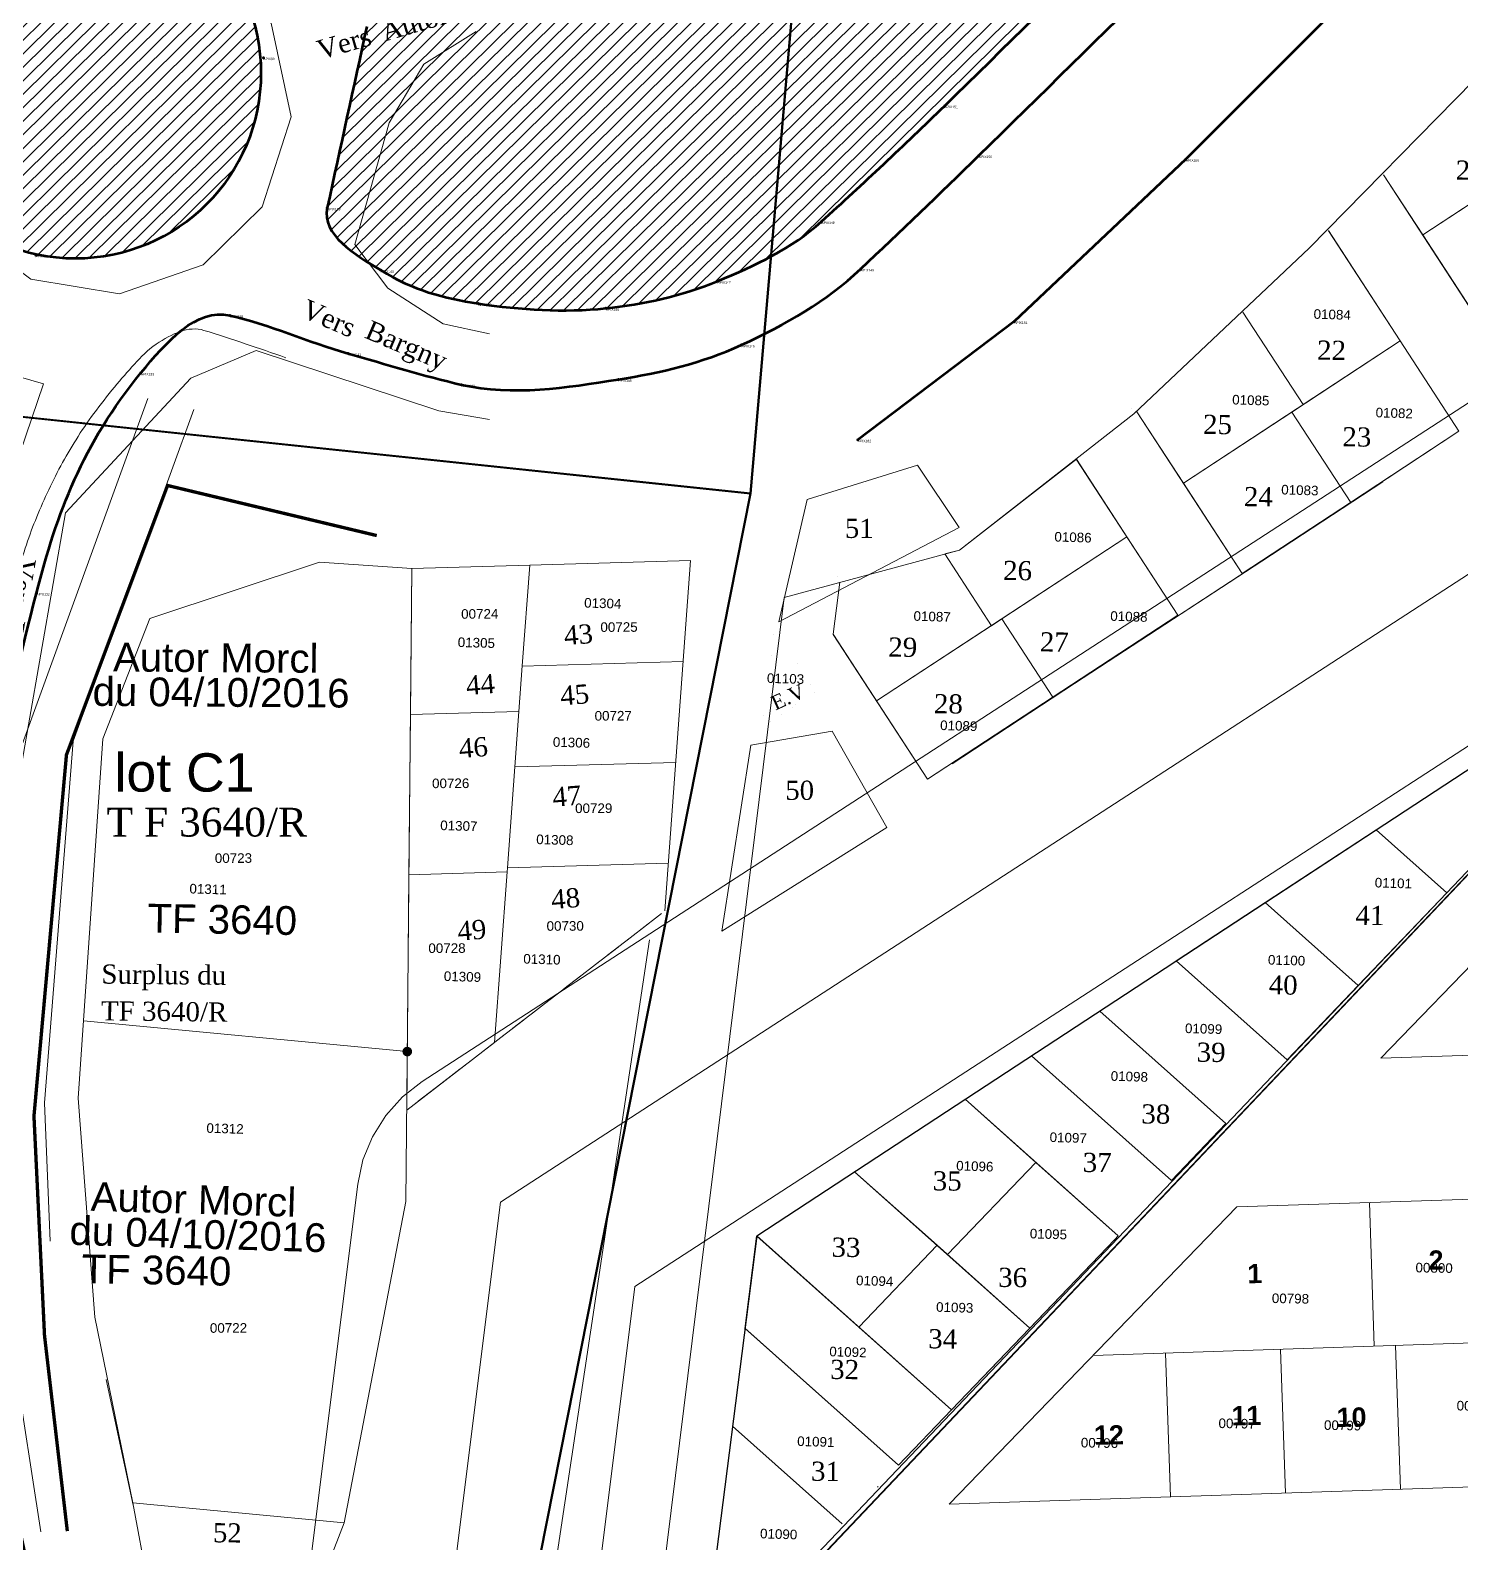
# Model space of a CAD drawing. Header units: metres. Extents: x 251686 to 255059, y 1627526 to 1631912.
# Drawn here: x 253599.5 to 253748.6, y 1631268 to 1631425.7 of the extents above; entities that cross this region are included whole.
import ezdxf
from ezdxf.enums import TextEntityAlignment as Align

# ---------------------------------------------------------------- set-up
doc = ezdxf.new("R2010")
doc.units = ezdxf.units.M
doc.header["$MEASUREMENT"] = 0
doc.linetypes.add('DGN Style 3', pattern=[4.156684, 2.96906, -1.187624])
for name, color, linetype in [('A_revoir_niveau_0', 7, 'Continuous'), ('historique_numero_parcelle', 7, 'Continuous'), ('limites_parcelles', 7, 'Continuous'), ('limites_sections', 7, 'Continuous'), ('limites_tf', 7, 'Continuous'), ('numero_lot', 7, 'Continuous'), ('numero_parcelle', 7, 'Continuous'), ('toponymie', 7, 'Continuous')]:
    doc.layers.add(name, color=color, linetype=linetype)
for name, color, linetype, lineweight in [('Autorisation de Morcellement', 2, 'Continuous', 30), ('Div_Cont', 7, 'Continuous', 0), ('imptf3640', 7, 'Continuous', 0), ('LOTIS', 7, 'Continuous', 0), ('Numero Titre Foncier', 4, 'Continuous', 0), ('Numero_TF', 7, 'Continuous', 0), ('Numérotation', 7, 'Continuous', 0), ('Régularisation', 1, 'Continuous', 40), ('TopoAlt', 3, 'Continuous', 0), ('TopoCod', 3, 'Continuous', 0), ('TopoMat', 4, 'Continuous', 0), ('Voirie', 252, 'Continuous', 0)]:
    doc.layers.add(name, color=color, linetype=linetype, lineweight=lineweight)
doc.layers.add('Lignes HT Vectorisées', color=6, linetype='Continuous', lineweight=0, true_color=0xff00ff)
doc.styles.get("Standard").update_dxf_attribs({"font": 'txt.shx'})
doc.styles.add('Style-Arial', font='arial.ttf')
doc.styles.add('style1', font='')
doc.styles.add('Times 1.5', font='times.ttf', dxfattribs={"width": 0.99, "height": 0.00762})
doc.styles.add('Times 3.0', font='times.ttf', dxfattribs={"width": 0.99, "height": 3})
doc.styles.get('style1').set_extended_font_data('Times New Roman', bold=True)

# ---------------------------------------------------------------- blocks, each defined once
blk = doc.blocks.new('TCPOINT_87')
at = {"color": 0, "lineweight": -2, "const_width": 0.0005, "flags": 128}
blk.add_lwpolyline([(0, 0.00025, 1), (0, -0.00025, 1), (0, 0.00025)], format="xyb", dxfattribs=at)
at = {"color": 0, "lineweight": -2}
blk.add_point((0, 0), dxfattribs=at)
at = {"layer": 'TopoAlt', "color": 0, "lineweight": -2}
blk.add_attdef('ALT', text='', height=0.0015, dxfattribs=at).set_placement((0.0005, -0.0005), align=Align.TOP_LEFT)
at = {"layer": 'TopoCod', "color": 0, "lineweight": -2}
blk.add_attdef('COD', text='', height=0.0015, dxfattribs=at).set_placement((-0.0005, 0), align=Align.MIDDLE_RIGHT)
at = {"layer": 'TopoMat', "color": 0, "lineweight": -2, "style": 'Times 1.5', "width": 0.99}
blk.add_attdef('MAT', (0.0005, 0.0005), '', height=0.003, dxfattribs=at)

msp = doc.modelspace()

# ---------------------------------------------------------------- hatches: boundary and pattern name
at = {"layer": 'voirie', "linetype": 'Continuous', "lineweight": 0}
h = msp.add_hatch(dxfattribs=at)
h.set_pattern_fill('HATCH', style=0, pattern_type=2)
h.set_pattern_definition([(44.628, (253668.0499, 1631419.1287), (-0.702501, 0.7116828), [])])
edge = h.paths.add_edge_path()
edge.add_line((254014.079304, 1631463.667753), (253932.931093, 1631503.370157))
edge.add_spline(control_points=[(253932.931093, 1631503.370157), (253924.092523, 1631507.694497), (253915.098483, 1631511.626571), (253905.977677, 1631515.407409), (253899.921812, 1631517.917739), (253893.648474, 1631519.63697), (253887.292702, 1631521.324847), (253883.300911, 1631522.384931), (253879.285759, 1631523.130477), (253875.209714, 1631523.676347), (253866.144829, 1631524.89033), (253856.924442, 1631525.115679), (253847.84401, 1631524.427036), (253840.300904, 1631523.854981), (253832.852613, 1631522.495762), (253825.45177, 1631520.458336), (253819.318192, 1631518.769783), (253813.36853, 1631516.948793), (253807.673767, 1631514.200629), (253799.463122, 1631510.238358), (253791.447537, 1631506.116216), (253783.652776, 1631501.496319), (253769.011768, 1631492.818704), (253754.391636, 1631484.128872), (253739.824024, 1631475.339329), (253733.473138, 1631471.507445), (253727.173175, 1631467.595833), (253720.820466, 1631463.763466), (253713.383875, 1631459.277232), (253705.763739, 1631455.13038), (253697.985612, 1631451.230459), (253690.627317, 1631447.54104), (253683.138111, 1631444.148493), (253675.436608, 1631441.29165), (253670.760303, 1631439.556993), (253666.081444, 1631437.830032), (253661.40557, 1631436.094638), (253655.087787, 1631433.74987), (253648.761201, 1631431.42864), (253642.452494, 1631429.059544)], knot_values=[0, 0, 0, 0, 0.0932003086, 0.0932003086, 0.0932003086, 0.1550817297, 0.1550817297, 0.1550817297, 0.193946821, 0.193946821, 0.193946821, 0.2803805015, 0.2803805015, 0.2803805015, 0.3521808843, 0.3521808843, 0.3521808843, 0.4116867117, 0.4116867117, 0.4116867117, 0.4974815362, 0.4974815362, 0.4974815362, 0.6586311284, 0.6586311284, 0.6586311284, 0.728885801, 0.728885801, 0.728885801, 0.8111271356, 0.8111271356, 0.8111271356, 0.8889294187, 0.8889294187, 0.8889294187, 0.9361704848, 0.9361704848, 0.9361704848, 1, 1, 1, 1], degree=3, periodic=0)
edge.add_line((253642.452494, 1631429.059544), (253634.560084, 1631426.095724))
edge.add_line((253634.560084, 1631426.095724), (253630.436218, 1631407.185099))
edge.add_spline(control_points=[(253630.436218, 1631407.185099), (253629.827564, 1631404.394019), (253633.358954, 1631402.30819), (253636.014093, 1631400.678747), (253639.345265, 1631398.634426), (253642.625314, 1631397.734968), (253646.190778, 1631397.208601), (253650.604206, 1631396.557048), (253655.098422, 1631396.249524), (253659.490862, 1631396.716238), (253663.446324, 1631397.136522), (253667.324978, 1631397.978165), (253671.138446, 1631399.540675), (253675.113773, 1631401.169504), (253678.870668, 1631402.949457), (253681.974057, 1631405.760455), (253686.355478, 1631409.729073), (253690.615218, 1631413.736494), (253694.824777, 1631417.843276), (253707.364086, 1631430.076437), (253719.775694, 1631442.424586), (253732.355315, 1631454.615382), (253736.55064, 1631458.681034), (253740.858149, 1631462.615467), (253745.193022, 1631466.542284), (253749.881853, 1631470.78974), (253754.880178, 1631474.608656), (253760.057687, 1631478.302022), (253771.436463, 1631486.419053), (253783.543976, 1631492.898333), (253796.102016, 1631499.182443), (253806.537918, 1631504.404624), (253817.027023, 1631508.641817), (253828.378917, 1631511.692146), (253836.596398, 1631513.900238), (253844.874369, 1631514.82893), (253853.196918, 1631515.154087), (253861.345025, 1631515.472428), (253869.559988, 1631515.166881), (253877.706461, 1631514.079934), (253886.497743, 1631512.906952), (253895.495556, 1631511.769239), (253903.472495, 1631507.994517)], knot_values=[0, 0, 0, 0, 0.0271111425, 0.0271111425, 0.0271111425, 0.0611251292, 0.0611251292, 0.0611251292, 0.1032285682, 0.1032285682, 0.1032285682, 0.1411433899, 0.1411433899, 0.1411433899, 0.1806674796, 0.1806674796, 0.1806674796, 0.2364683054, 0.2364683054, 0.2364683054, 0.4026861691, 0.4026861691, 0.4026861691, 0.4581201173, 0.4581201173, 0.4581201173, 0.5180804467, 0.5180804467, 0.5180804467, 0.6498571884, 0.6498571884, 0.6498571884, 0.7593654693, 0.7593654693, 0.7593654693, 0.8386370165, 0.8386370165, 0.8386370165, 0.9162470191, 0.9162470191, 0.9162470191, 1, 1, 1, 1], degree=3, periodic=0)
edge.add_line((253903.472495, 1631507.994517), (254010.180906, 1631457.499639))
edge.add_line((254010.180906, 1631457.499639), (254014.079304, 1631463.667753))
h = msp.add_hatch(dxfattribs=at)
h.set_pattern_fill('HATCH', style=0, pattern_type=2)
h.set_pattern_definition([(44.628, (253607.6489, 1631419.4369), (-0.7025, 0.711683), [])])
edge = h.paths.add_edge_path()
edge.add_arc((253604.165926, 1631421.256401), 19.358851, 0, 360)

# ---------------------------------------------------------------- linework, layer by layer
at = {"layer": 'A_revoir_niveau_0', "color": 0, "linetype": 'Continuous', "lineweight": 13}
for p, q in [((253598.192032, 1631350.060775), (253611.7173, 1631387.291942)), ((253603.959208, 1631351.569082), (253614.205087, 1631379.773038)), ((253600.967702, 1631313.851399), (253603.959208, 1631351.569082)), ((253601.539733, 1631299.427951), (253600.967702, 1631313.851399))]:
    msp.add_line(p, q, dxfattribs=at)
at = {"layer": 'A_revoir_niveau_0', "color": 7}
msp.add_line((253683.661066, 1631368.783347), (253683.660799, 1631368.783276), dxfattribs=at)
at = {"layer": 'A_revoir_niveau_0', "color": 7, "lineweight": 0}
msp.add_line((253610.206421, 1631271.88416), (253607.390431, 1631284.999834), dxfattribs=at)
at = {"layer": 'A_revoir_niveau_0', "lineweight": 0, "flags": 128}
for points in [[(253624.604636, 1631426.452603), (253617.953395, 1631433.984889), (253608.600644, 1631437.294322), (253601.92728, 1631436.628389), (253595.326335, 1631433.33655), (253588.985053, 1631425.346723), (253587.57635, 1631419.385193), (253587.997548, 1631413.785459), (253591.999228, 1631405.356957), (253599.541895, 1631399.764413), (253608.78333, 1631398.234248), (253617.497448, 1631401.245873), (253623.660475, 1631407.308465), (253626.687997, 1631416.671177), (253624.604636, 1631426.452603)], [(253645.974796, 1631425.594063), (253640.50477, 1631422.193338), (253636.901149, 1631416.060855), (253633.312528, 1631403.359853), (253636.765779, 1631398.796325), (253642.510201, 1631395.093776), (253647.369465, 1631394.039647)], [(253647.359394, 1631385.116133), (253642.066814, 1631386.015932), (253623.038748, 1631392.297168), (253616.222028, 1631389.408618)], [(253592.075979, 1631268.933602), (253589.407533, 1631286.217608), (253587.952077, 1631304.934931), (253588.050533, 1631326.777102), (253589.585422, 1631345.225996), (253594.72122, 1631374.68967), (253596.01436, 1631390.307948), (253598.212001, 1631389.595822), (253600.841155, 1631388.835161), (253595.905139, 1631374.390217), (253590.498676, 1631344.769377), (253589.094215, 1631326.646131), (253588.878521, 1631304.877195), (253590.375693, 1631286.037428), (253593.032705, 1631268.953726)], [(253603.145876, 1631375.374207), (253616.222028, 1631389.408618)], [(253600.578709, 1631269.112443), (253597.832189, 1631286.902146), (253596.376733, 1631305.619468), (253596.475189, 1631327.461639), (253598.010078, 1631345.910533), (253603.145876, 1631375.374207)]]:
    msp.add_lwpolyline(points, dxfattribs=at)
at = {"layer": 'A_revoir_niveau_0', "color": 1, "lineweight": 0, "const_width": 0.35, "flags": 128}
msp.add_lwpolyline([(253635.605821, 1631373.009087), (253613.78449, 1631378.232607), (253603.242774, 1631350.137797), (253599.854724, 1631312.454309), (253600.956192, 1631289.551474), (253603.333221, 1631269.170379)], dxfattribs=at)
at = {"layer": 'A_revoir_niveau_0', "color": 7, "lineweight": 0, "flags": 128}
msp.add_lwpolyline([(253639.25, 1631369.58), (253638.64, 1631303.56), (253632.218, 1631270.027), (253610.156, 1631272.119), (253606.211, 1631291.482), (253604.474, 1631314.335), (253607.03, 1631351.804), (253611.936, 1631364.356), (253629.621, 1631370.223), (253639.25, 1631369.58)], close=True, dxfattribs=at)
at = {"layer": 'A_revoir_niveau_0', "color": 7, "flags": 128}
for points in [[(253683.660833, 1631368.783285), (253683.661066, 1631368.783347)], [(253675.222972, 1631299.960249), (253675.234958, 1631299.968189)]]:
    msp.add_lwpolyline(points, close=True, dxfattribs=at)
at = {"layer": 'A_revoir_niveau_0', "color": 3, "const_width": 0.0003, "flags": 128}
for points in [[(253679.436962, 1631355.4493), (253675.785486, 1631353.052593), (253677.085602, 1631363.288812)], [(253677.085602, 1631363.288812), (253681.352152, 1631356.730656), (253675.785486, 1631353.052593), (253677.085602, 1631363.288812)]]:
    msp.add_lwpolyline(points, dxfattribs=at)
at = {"layer": 'A_revoir_niveau_0', "color": 7, "flags": 128}
for points in [[(253675.234958, 1631299.968189), (253757.382369, 1631353.83514)], [(253728.256322, 1631334.736165), (253739.813232, 1631342.314438), (253747.196365, 1631335.731673)], [(253737.954007, 1631326.084476), (253747.196365, 1631335.731673)], [(253675.234958, 1631299.968189), (253669.935045, 1631258.237417)], [(253674.009819, 1631290.321617), (253675.232832, 1631299.951452), (253695.551358, 1631281.824491), (253690.013519, 1631276.044081), (253674.009819, 1631290.321617)], [(253695.551358, 1631281.82449), (253695.551358, 1631281.82449), (253675.222972, 1631299.960249)]]:
    msp.add_lwpolyline(points, dxfattribs=at)
at = {"layer": 'A_revoir_niveau_0', "color": 1, "flags": 128}
for points in [[(253712.576016, 1631299.594868), (253695.551358, 1631281.82449)], [(253712.926981, 1631299.961207), (253712.576016, 1631299.594868)]]:
    msp.add_lwpolyline(points, dxfattribs=at)
at = {"layer": 'A_revoir_niveau_0', "color": 0, "linetype": 'Continuous', "lineweight": 13}
msp.add_open_spline([(253601.628372, 1631241.131101), (253601.496953, 1631241.549315), (253601.365543, 1631241.967535), (253601.234143, 1631242.38576), (253599.367787, 1631248.326068), (253597.724816, 1631254.325346), (253596.17797, 1631260.36765), (253594.645512, 1631266.35375), (253593.463681, 1631272.406179), (253592.535928, 1631278.511186), (253592.072477, 1631281.560891), (253591.681611, 1631284.613735), (253591.349546, 1631287.678995), (253591.017127, 1631290.747519), (253590.725181, 1631293.813061), (253590.486881, 1631296.892798), (253590.083988, 1631302.099711), (253589.869198, 1631307.310836), (253589.785643, 1631312.522985), (253589.702231, 1631317.726311), (253589.869106, 1631322.936967), (253590.200281, 1631328.136904), (253590.401774, 1631331.300658), (253590.697674, 1631334.45058), (253591.131602, 1631337.594354), (253591.565783, 1631340.739971), (253592.067674, 1631343.863384), (253592.692807, 1631346.974081), (253593.321226, 1631350.101128), (253593.99738, 1631353.210659), (253594.738922, 1631356.311265), (253595.486, 1631359.435015), (253596.291767, 1631362.539074), (253597.124973, 1631365.641084), (253597.670933, 1631367.673685), (253598.289704, 1631369.680563), (253598.94185, 1631371.684006), (253599.581411, 1631373.648788), (253600.356466, 1631375.554883), (253601.225433, 1631377.435634), (253602.114725, 1631379.360375), (253603.116604, 1631381.209243), (253604.240298, 1631383.005104), (253604.829873, 1631383.947347), (253605.443058, 1631384.864823), (253606.104642, 1631385.755635), (253606.798566, 1631386.689991), (253607.514643, 1631387.600681), (253608.251023, 1631388.501553), (253608.921252, 1631389.321496), (253609.632079, 1631390.098211), (253610.34258, 1631390.886507), (253611.031527, 1631391.650888), (253611.637279, 1631392.320281), (253612.609188, 1631392.965887), (253614.245842, 1631394.053062), (253615.945375, 1631394.919088), (253617.583854, 1631394.408917), (253620.434403, 1631393.521347), (253623.297684, 1631392.551486), (253626.132562, 1631391.558312)], degree=3, knots=[0, 0, 0, 0, 0.00356647243, 0.00356647243, 0.00356647243, 0.05422330455, 0.05422330455, 0.05422330455, 0.10440893434, 0.10440893434, 0.10440893434, 0.12947874911, 0.12947874911, 0.12947874911, 0.15457526666, 0.15457526666, 0.15457526666, 0.19700595864, 0.19700595864, 0.19700595864, 0.23936482057, 0.23936482057, 0.23936482057, 0.26513686998, 0.26513686998, 0.26513686998, 0.29092402794, 0.29092402794, 0.29092402794, 0.3168467208, 0.3168467208, 0.3168467208, 0.34296291918, 0.34296291918, 0.34296291918, 0.36007562782, 0.36007562782, 0.36007562782, 0.37685809544, 0.37685809544, 0.37685809544, 0.39403310528, 0.39403310528, 0.39403310528, 0.40304440498, 0.40304440498, 0.40304440498, 0.41249619668, 0.41249619668, 0.41249619668, 0.42109889594, 0.42109889594, 0.42109889594, 0.42944061362, 0.42944061362, 0.42944061362, 0.44348771485, 0.44348771485, 0.44348771485, 0.46792619985, 0.46792619985, 0.46792619985, 0.46792619985], dxfattribs=at)
at = {"layer": 'A_revoir_niveau_0', "color": 7}
msp.add_3dface([(253695.551358, 1631281.82449), (253703.719513, 1631290.35043), (253694.043401, 1631298.982873), (253685.875246, 1631290.456933)], dxfattribs=at)
at = {"layer": 'A_revoir_niveau_0', "color": 7, "lineweight": 0}
msp.add_3dface([(253610.156, 1631272.119), (253632.22, 1631270.023), (253629.168467, 1631262.229938), (253611.746471, 1631263.700887)], dxfattribs=at)
at = {"layer": 'Div_Cont', "color": 7}
for p, q in [((253683.660833, 1631368.783285), (253683.660799, 1631368.783276)), ((253722.453399, 1631309.894112), (253722.453815, 1631309.894545)), ((253684.141973, 1631269.915347), (253672.701538, 1631280.121813))]:
    msp.add_line(p, q, dxfattribs=at)
at = {"layer": 'Div_Cont', "color": 7, "lineweight": 0}
msp.add_line((253605.02337, 1631322.388339), (253638.784388, 1631319.186995), dxfattribs=at)
at = {"layer": 'Div_Cont', "color": 1}
msp.add_line((253687.828916, 1631273.763787), (253687.888286, 1631273.825758), dxfattribs=at)
at = {"layer": 'Div_Cont', "color": 7, "flags": 128}
for points in [[(253714.35727, 1631386.279976), (253714.35727, 1631386.279976)], [(253728.238527, 1631334.75204), (253718.950223, 1631328.67015)], [(253718.973689, 1631328.649215), (253730.532114, 1631318.337486), (253737.954007, 1631326.084476), (253728.256322, 1631334.736165)], [(253703.881007, 1631318.752413), (253718.46482, 1631305.741616), (253724.150171, 1631311.676), (253710.991732, 1631323.415165)], [(253718.46482, 1631305.741616), (253703.881007, 1631318.752413)], [(253685.43891, 1631306.65928), (253694.043401, 1631298.982873), (253695.136588, 1631298.007597), (253704.344056, 1631307.618374), (253696.954779, 1631314.210641)], [(253690.01352, 1631276.044081), (253673.999141, 1631290.331143)]]:
    msp.add_lwpolyline(points, dxfattribs=at)
for points in [[(253688.56967, 1631370.097805), (253688.569623, 1631370.097793), (253688.569603, 1631370.097787)], [(253683.660799, 1631368.783276), (253683.649435, 1631368.780233)], [(253712.926981, 1631299.961207), (253704.344056, 1631307.618374), (253695.136588, 1631298.007597), (253703.719513, 1631290.35043), (253712.576016, 1631299.594868), (253712.926981, 1631299.961207)]]:
    msp.add_lwpolyline(points, close=True, dxfattribs=at)
at = {"layer": 'Div_Cont', "color": 1, "flags": 128}
for points in [[(253685.43891, 1631306.65928), (253703.719513, 1631290.35043), (253712.576016, 1631299.594868), (253712.926981, 1631299.961207), (253696.954779, 1631314.210641)], [(253718.46482, 1631305.741616), (253724.150171, 1631311.676)]]:
    msp.add_lwpolyline(points, dxfattribs=at)
at = {"layer": 'imptf3640', "lineweight": 13, "ltscale": 0.02, "flags": 128}
msp.add_lwpolyline([(253641.632759, 1631181.744626), (253664.047063, 1631330.849658)], dxfattribs=at)
at = {"layer": 'Lignes HT Vectorisées', "color": 5, "flags": 128}
msp.add_lwpolyline([(253756.669149, 1629670.287472), (253861.621399, 1629827.964829), (253775.882942, 1630131.985118), (253683.847384, 1630461.074745), (253586.374624, 1630811.106198), (253617.63126, 1631056.920646), (253648.501603, 1631303.479896), (253822.386232, 1631416.29853), (253967.163614, 1631512.857485)], dxfattribs=at)
at = {"layer": 'limites_parcelles', "color": 7, "linetype": 'Continuous', "lineweight": 0}
for p, q in [((253744.67955, 1631404.361233), (253758.426058, 1631413.392563)), ((253740.598597, 1631410.634107), (253744.67955, 1631404.361233)), ((253742.321328, 1631393.31593), (253734.844539, 1631404.808577)), ((253725.934089, 1631396.299887), (253732.200575, 1631386.667608)), ((253732.200575, 1631386.667608), (253742.321328, 1631393.31593)), ((253714.877418, 1631385.914951), (253719.721026, 1631378.469793)), ((253719.721026, 1631378.469793), (253731.026695, 1631385.896486)), ((253731.026695, 1631385.896486), (253732.200575, 1631386.667608)), ((253715.285353, 1631362.089454), (253740.53317, 1631378.621476)), ((253740.533453, 1631378.621217), (253727.909544, 1631370.355206)), ((253651.548543, 1631369.934096), (253668.323035, 1631370.409468, -0.015041)), ((253665.63423, 1631333.856102, -0.015041), (253668.323035, 1631370.409468, -0.015041)), ((253727.909544, 1631370.355206), (253715.285353, 1631362.089454)), ((253693.038009, 1631347.587341), (253683.202898, 1631362.704988)), ((253715.285353, 1631362.089454), (253708.377405, 1631357.566198)), ((253667.54871, 1631359.882787, -0.015041), (253650.773657, 1631359.399804, -0.015041)), ((253708.377405, 1631357.566198), (253695.591395, 1631349.194045)), ((253666.774385, 1631349.356107, -0.015041), (253649.999332, 1631348.873124, -0.015041)), ((253666.000059, 1631338.829426, -0.015041), (253649.225007, 1631338.346443, -0.015041))]:
    msp.add_line(p, q, dxfattribs=at)
at = {"layer": 'limites_parcelles', "color": 7, "lineweight": 0, "ltscale": 39.37}
for p, q in [((253740.298967, 1631318.491394), (253810.52491, 1631391.08813)), ((253783.39879, 1631319.92085), (253740.298967, 1631318.491394)), ((253790.055396, 1631305.133407), (253725.299648, 1631302.985707)), ((253695.301012, 1631271.974331), (253725.299648, 1631302.985707)), ((253739.112026, 1631303.44381), (253739.609244, 1631288.452083)), ((253789.177331, 1631290.096067), (253710.30033, 1631287.480019)), ((253717.866155, 1631287.730948), (253718.363373, 1631272.739222)), ((253729.859537, 1631288.128723), (253730.356755, 1631273.136996)), ((253741.852918, 1631288.526498), (253742.350136, 1631273.534771)), ((253788.299266, 1631275.058727), (253695.301012, 1631271.974331))]:
    msp.add_line(p, q, dxfattribs=at)
at = {"layer": 'limites_parcelles', "color": 7, "linetype": 'DGN Style 3', "lineweight": 0}
for p, q in [((253639.936563, 1631314.000598, -0.015041), (253665.63423, 1631333.856102, -0.015041)), ((253664.051601, 1631332.633272, -0.015041), (253638.728624, 1631313.067274, -0.015041))]:
    msp.add_line(p, q, dxfattribs=at)
at = {"layer": 'limites_parcelles', "color": 7, "lineweight": 0, "flags": 128}
msp.add_lwpolyline([(253761.441639, 1630127.929408), (253669.399425, 1630457.042785), (253571.924424, 1630807.082271), (253571.51908, 1630809.029393), (253571.374904, 1630811.013026), (253571.494427, 1630812.998296), (253602.749246, 1631058.798456), (253633.6178, 1631305.343416), (253634.165779, 1631307.894016), (253635.14739, 1631310.311098), (253636.532942, 1631312.521547), (253638.280524, 1631314.458505), (253640.337273, 1631316.063379), (253814.14227, 1631428.830345), (253814.14227, 1631428.830345), (253950.854808, 1631520.01047), (253983.472344, 1631505.704533), (253830.629866, 1631403.767217), (253662.51866, 1631294.693741), (253632.51326, 1631055.042836), (253601.636463, 1630812.215479), (253698.295348, 1630465.106707), (253790.324263, 1630136.040833)], dxfattribs=at)
at = {"layer": 'limites_parcelles', "color": 7, "linetype": 'Continuous', "lineweight": 0, "flags": 128}
for points in [[(253749.722263, 1631396.610028), (253762.442032, 1631404.9668), (253763.468771, 1631405.641358), (253758.426058, 1631413.392563), (253744.67955, 1631404.361233), (253749.722263, 1631396.610028)], [(253737.140231, 1631376.445477), (253748.4594, 1631383.881038), (253742.321328, 1631393.31593), (253719.721026, 1631378.469793), (253725.846979, 1631369.053529), (253737.140231, 1631376.445477)], [(253731.026695, 1631385.896486), (253719.721026, 1631378.469793), (253725.846979, 1631369.053529), (253737.140231, 1631376.445477), (253737.164767, 1631376.461594), (253731.026695, 1631385.896486)], [(253696.37845, 1631371.500713), (253694.84104, 1631371.089184), (253699.70661, 1631363.610269), (253700.774061, 1631364.309695), (253713.825648, 1631372.861489), (253708.556435, 1631380.960849), (253696.37845, 1631371.500713)], [(253639.25, 1631369.58), (253639.109316, 1631354.331019), (253650.424771, 1631354.65681), (253650.774217, 1631359.407416), (253651.548543, 1631369.934096), (253639.25, 1631369.58)], [(253639.109316, 1631354.331019), (253638.955182, 1631337.624243), (253649.193566, 1631337.919024), (253649.225567, 1631338.354055), (253649.999892, 1631348.880735), (253650.424771, 1631354.65681), (253639.109316, 1631354.331019)]]:
    msp.add_lwpolyline(points, close=True, dxfattribs=at)
for points in [[(253755.165197, 1631388.243639), (253740.598597, 1631410.634107)], [(253748.4594, 1631383.881038), (253734.840318, 1631404.815066)], [(253725.846979, 1631369.053529), (253714.877403, 1631385.914975)], [(253719.141182, 1631364.690928), (253708.553621, 1631380.965175)], [(253677.540387, 1631364.026871), (253680.490613, 1631376.771321), (253692, 1631380.35), (253696.334846, 1631373.832867), (253677.540387, 1631364.026871)], [(253715.285353, 1631362.089454), (253739.511041, 1631377.952196), (253740.53317, 1631378.621476)], [(253715.285353, 1631362.089454), (253739.511041, 1631377.952196)], [(253683.883079, 1631368.155997), (253683.193258, 1631362.719806)], [(253693.038009, 1631347.587341), (253683.193258, 1631362.719806)], [(253693.038009, 1631347.587341), (253683.202898, 1631362.704988)]]:
    msp.add_lwpolyline(points, dxfattribs=at)
at = {"layer": 'limites_parcelles', "color": 7, "linetype": 'Continuous', "lineweight": 0}
for points in [[(253748.4594, 1631383.881038), (253742.321328, 1631393.31593), (253731.026695, 1631385.896486), (253737.164767, 1631376.461594)], [(253693.038009, 1631347.587341), (253719.141182, 1631364.690928), (253713.825648, 1631372.861489), (253687.722475, 1631355.757901)], [(253706.089595, 1631356.139134), (253719.141182, 1631364.690928), (253713.825648, 1631372.861489), (253700.774061, 1631364.309695)], [(253693.038009, 1631347.587341), (253706.089595, 1631356.139134), (253700.774061, 1631364.309695), (253687.722475, 1631355.757901)], [(253683.087387, 1631352.600871), (253674.597387, 1631351.159871), (253671.597387, 1631331.735871), (253688.803387, 1631342.559871)], [(253638.955182, 1631337.624243), (253638.728624, 1631313.067274), (253647.885974, 1631320.142773), (253649.193566, 1631337.919024)]]:
    msp.add_3dface(points, dxfattribs=at)
at = {"layer": 'limites_sections', "color": 112, "linetype": 'Continuous', "lineweight": 40, "flags": 128}
for points in [[(253098.7298, 1631912.4498), (253659.0228, 1631648.0069), (253696.537777, 1631631.552986), (253674.590697, 1631377.408104), (253581.644615, 1631387.171054), (253494.993744, 1631402.644051), (253481.695012, 1631407.083897), (253456.97, 1631424.24), (253416.952786, 1631422.235841), (253397.015191, 1631407.238072), (253325.36771, 1631355.405241), (253197.294172, 1631271.365351), (253042.666678, 1631330.256564), (252851.717347, 1631406.469487), (252982.4701, 1631682.9759), (252993.7572, 1631687.3199), (253010.694, 1631729.9757), (253066.3854, 1631842.8952), (253098.7298, 1631912.4498)], [(253674.590697, 1631377.408104), (253696.537777, 1631631.552986), (253757.0504, 1631605.0124), (254274.3391, 1631378.1314), (254391.230087, 1631349.844634), (254373.700701, 1631270.312536), (254242.098307, 1630809.467069), (253976.914647, 1630881.792805), (253928.216166, 1630961.492497), (253736.80282, 1630938.191521), (253609.69659, 1630931.397239), (253609.133378, 1630987.020807), (253623.83294, 1631051.575567), (253646.244957, 1631234.319701), (253674.590697, 1631377.408104)], [(253674.590697, 1631377.408104), (253674.590697, 1631377.408104), (253646.244957, 1631234.319701), (253623.83294, 1631051.575567), (253609.133378, 1630987.020807), (253440.819697, 1630955.12805), (253435.967436, 1630934.255873), (253410.924755, 1630940.010543), (253397.397847, 1630905.717981), (253240.051375, 1630964.260416), (253159.014814, 1630953.400816), (252902.302406, 1631004.373492), (252917.511762, 1631033.512299), (252933.615556, 1631071.636486), (253042.666678, 1631330.256564), (253197.294172, 1631271.365351), (253325.36771, 1631355.405241), (253397.015191, 1631407.238072), (253416.952786, 1631422.235841), (253456.97, 1631424.24), (253481.6913, 1631407.086037), (253494.993744, 1631402.644051), (253581.47345, 1631387.191228), (253674.590697, 1631377.408104)]]:
    msp.add_lwpolyline(points, close=True, dxfattribs=at)
at = {"layer": 'limites_tf', "color": 5, "linetype": 'Continuous', "lineweight": 30}
msp.add_line((253674.282186, 1631258.386102), (253818.461117, 1631410.52824), dxfattribs=at)
at = {"layer": 'limites_tf', "color": 5, "linetype": 'Continuous', "lineweight": 30, "flags": 128}
msp.add_lwpolyline([(254274.3391, 1631378.1314), (254094.976587, 1631456.799166), (254025.54142, 1631439.008178), (253929.864547, 1631439.792616), (253905.635539, 1631445.95606), (253905.632255, 1631445.956895), (253818.461883, 1631410.543913), (253674.277908, 1631258.406557), (253665.394457, 1631185.372073), (253745.984499, 1631186.024399), (253792.46809, 1631183.466396), (253798.245874, 1631304.469707), (253966.13604, 1631327.311891), (253984.263036, 1631250.786115), (254072.173207, 1631231.504368), (254122.355221, 1631360.284141), (254263.725588, 1631310.14601), (254286.770059, 1631375.123199), (254274.3391, 1631378.1314)], close=True, dxfattribs=at)
at = {"layer": 'LOTIS', "color": 0, "linetype": 'Continuous', "flags": 128}
msp.add_lwpolyline([(253614.205087, 1631379.773038), (253616.523225, 1631386.154203)], dxfattribs=at)
at = {"layer": 'Régularisation', "color": 1, "linetype": 'Continuous', "lineweight": 13, "flags": 128}
msp.add_lwpolyline([(253839.764432, 1631477.428908), (253862.454658, 1631456.808139), (253905.623831, 1631445.708344), (253818.364453, 1631410.503997), (253673.8142, 1631258.714609), (253664.56035, 1631257.260146), (253678.091869, 1631366.549654), (253696.37845, 1631371.500713), (253714.560694, 1631385.713133), (253732.851333, 1631402.994682), (253767.095856, 1631437.91941), (253785.21246, 1631451.522411), (253805.648614, 1631462.903862), (253839.764432, 1631477.428908)], close=True, dxfattribs=at)
at = {"layer": 'voirie', "color": 7, "linetype": 'Continuous', "lineweight": 80, "flags": 128}
msp.add_lwpolyline([(254002.582337, 1631434.179481), (253967.658067, 1631449.191546), (253947.456042, 1631459.726932), (253905.076879, 1631480.786526), (253881.839745, 1631489.158572), (253857.730905, 1631492.342168), (253833.242768, 1631489.012089), (253796.061212, 1631473.645168), (253774.262524, 1631461.750447), (253754.966455, 1631447.324424), (253719.981128, 1631412.270829), (253702.07385, 1631395.343736), (253685.777384, 1631383.003282)], dxfattribs=at)
at = {"layer": 'voirie', "color": 7, "linetype": 'Continuous', "lineweight": 80}
msp.add_circle((253604.165926, 1631421.256401), 19.358851, dxfattribs=at)
for points, knots in [([(253509.794243, 1631705.459673), (253517.191333, 1631698.261828), (253524.588424, 1631691.063983), (253531.985514, 1631683.866138), (253536.537074, 1631679.437177), (253539.193052, 1631673.463741), (253542.061743, 1631667.696376), (253546.328939, 1631659.117386), (253549.880225, 1631650.584514), (253552.444753, 1631641.326407), (253554.628455, 1631633.44311), (253556.050551, 1631625.52684), (253556.273139, 1631617.500048), (253556.463705, 1631610.628057), (253556.415519, 1631603.688219), (253555.559067, 1631596.852248), (253554.697487, 1631589.975349), (253553.840938, 1631583.10189), (253552.789271, 1631576.253797), (253550.602424, 1631562.013804), (253548.392616, 1631547.779831), (253546.201814, 1631533.540665), (253543.857361, 1631518.302841), (253541.57784, 1631503.054118), (253539.305748, 1631487.808473), (253538.21101, 1631480.462823), (253538.594992, 1631472.921242), (253539.622091, 1631465.526948), (253540.273432, 1631460.837807), (253541.984434, 1631456.486382), (253544.212414, 1631452.161863), (253547.094067, 1631446.568561), (253550.619237, 1631441.777572), (253554.637161, 1631437.148863), (253558.337684, 1631432.885804), (253563.822011, 1631430.966256), (253567.675304, 1631426.500987), (253576.090012, 1631416.749861), (253584.806864, 1631406.018817), (253584.497443, 1631393.815078), (253584.291825, 1631385.70537), (253583.488517, 1631377.5521), (253582.664247, 1631369.455466), (253581.352765, 1631356.573033), (253579.546272, 1631343.707712), (253578.477275, 1631330.813834), (253577.516314, 1631319.223045), (253578.232656, 1631307.504293), (253579.331512, 1631295.884551), (253580.492014, 1631283.612942), (253582.145392, 1631271.425667), (253585.349271, 1631259.478712), (253592.042684, 1631234.519626), (253601.075807, 1631210.541817), (253607.940211, 1631185.773482), (253609.982447, 1631178.404629), (253611.969353, 1631171.047473), (253613.598025, 1631163.547279), (253615.86122, 1631153.125046), (253617.192832, 1631142.618882), (253618.192363, 1631132.009784), (253618.974313, 1631123.710096), (253619.451084, 1631115.409742), (253619.420707, 1631107.107284), (253619.383915, 1631097.05167), (253619.258135, 1631086.954445), (253618.136797, 1631076.936983), (253613.085338, 1631031.809812), (253607.920798, 1630986.823369), (253602.873829, 1630941.760225), (253598.505641, 1630902.757754), (253594.657551, 1630863.693173), (253589.788853, 1630824.74971), (253588.779408, 1630816.675427), (253587.769964, 1630808.601144), (253586.76052, 1630800.526861)], [0, 0, 0, 0, 0.032868656, 0.032868656, 0.032868656, 0.0530933214, 0.0530933214, 0.0530933214, 0.0831776336, 0.0831776336, 0.0831776336, 0.1087944889, 0.1087944889, 0.1087944889, 0.1307258908, 0.1307258908, 0.1307258908, 0.1527885997, 0.1527885997, 0.1527885997, 0.1986660178, 0.1986660178, 0.1986660178, 0.2477610268, 0.2477610268, 0.2477610268, 0.2714159597, 0.2714159597, 0.2714159597, 0.2864168956, 0.2864168956, 0.2864168956, 0.3058190024, 0.3058190024, 0.3058190024, 0.3236884171, 0.3236884171, 0.3236884171, 0.3627111306, 0.3627111306, 0.3627111306, 0.3886427564, 0.3886427564, 0.3886427564, 0.429902174, 0.429902174, 0.429902174, 0.4669918102, 0.4669918102, 0.4669918102, 0.5061621734, 0.5061621734, 0.5061621734, 0.5879952786, 0.5879952786, 0.5879952786, 0.6123415301, 0.6123415301, 0.6123415301, 0.6461729623, 0.6461729623, 0.6461729623, 0.6726399011, 0.6726399011, 0.6726399011, 0.7046956251, 0.7046956251, 0.7046956251, 0.8491018716, 0.8491018716, 0.8491018716, 0.9740865025, 0.9740865025, 0.9740865025, 1, 1, 1, 1]), ([(253634.560084, 1631426.095724), (253633.185462, 1631419.792182), (253631.81084, 1631413.48864), (253630.436218, 1631407.185099), (253629.827564, 1631404.394019), (253633.358954, 1631402.30819), (253636.014093, 1631400.678747), (253639.345265, 1631398.634426), (253642.625314, 1631397.734968), (253646.190778, 1631397.208601), (253650.604206, 1631396.557048), (253655.098422, 1631396.249524), (253659.490862, 1631396.716238), (253663.446324, 1631397.136522), (253667.324978, 1631397.978165), (253671.138446, 1631399.540675), (253675.113773, 1631401.169504), (253678.870668, 1631402.949457), (253681.974057, 1631405.760455), (253686.355478, 1631409.729073), (253690.615218, 1631413.736494), (253694.824777, 1631417.843276), (253707.364086, 1631430.076437), (253719.775694, 1631442.424586), (253732.355315, 1631454.615382), (253736.55064, 1631458.681034), (253740.858149, 1631462.615467), (253745.193022, 1631466.542284), (253749.881853, 1631470.78974), (253754.880178, 1631474.608656), (253760.057687, 1631478.302022), (253771.436463, 1631486.419053), (253783.543976, 1631492.898333), (253796.102016, 1631499.182443), (253806.537918, 1631504.404624), (253817.027023, 1631508.641817), (253828.378917, 1631511.692146), (253836.596398, 1631513.900238), (253844.874369, 1631514.82893), (253853.196918, 1631515.154087), (253861.345025, 1631515.472428), (253869.559988, 1631515.166881), (253877.706461, 1631514.079934), (253886.497743, 1631512.906952), (253895.495556, 1631511.769239), (253903.472495, 1631507.994517), (253939.041965, 1631491.162891), (253974.611435, 1631474.331265), (254010.180906, 1631457.499639)], [0, 0, 0, 0, 0.0426778891, 0.0426778891, 0.0426778891, 0.061574792, 0.061574792, 0.061574792, 0.0852830885, 0.0852830885, 0.0852830885, 0.1146298635, 0.1146298635, 0.1146298635, 0.1410571048, 0.1410571048, 0.1410571048, 0.1686060318, 0.1686060318, 0.1686060318, 0.207500106, 0.207500106, 0.207500106, 0.3233566339, 0.3233566339, 0.3233566339, 0.3619949884, 0.3619949884, 0.3619949884, 0.4037883036, 0.4037883036, 0.4037883036, 0.4956388148, 0.4956388148, 0.4956388148, 0.5719678501, 0.5719678501, 0.5719678501, 0.6272213951, 0.6272213951, 0.6272213951, 0.6813168167, 0.6813168167, 0.6813168167, 0.7396939932, 0.7396939932, 0.7396939932, 1, 1, 1, 1]), ([(253618.558244, 1630811.932652), (253615.639965, 1630812.823285), (253612.721686, 1630813.713918), (253609.803407, 1630814.60455), (253607.051619, 1630815.444371), (253604.28836, 1630818.63114), (253604.597998, 1630821.489492), (253608.879476, 1630861.012923), (253613.679035, 1630900.534004), (253618.076199, 1630940.073487), (253623.136282, 1630985.573973), (253628.268606, 1631030.976074), (253633.223772, 1631076.576022), (253634.317535, 1631086.641381), (253634.390859, 1631096.772138), (253634.417469, 1631106.867911), (253634.441295, 1631115.907208), (253633.982819, 1631124.943612), (253633.083457, 1631133.978144), (253632.018726, 1631144.673885), (253630.477717, 1631155.231028), (253628.292656, 1631165.75292), (253626.554852, 1631174.121101), (253624.462729, 1631182.356365), (253622.245744, 1631190.583704), (253615.784295, 1631214.56245), (253606.592977, 1631237.586064), (253600.20021, 1631261.731338), (253597.027588, 1631273.714228), (253595.436991, 1631285.931137), (253594.149848, 1631298.19839), (253593.061889, 1631308.567295), (253593.037429, 1631319.04618), (253593.55566, 1631329.437908), (253594.188212, 1631342.122032), (253596.8899, 1631354.525442), (253600.110726, 1631367.008141), (253602.257842, 1631375.329548), (253604.954448, 1631382.588503), (253611.011083, 1631389.976855), (253613.642329, 1631393.186654), (253616.792364, 1631396.786055), (253620.285227, 1631395.975768), (253624.378482, 1631395.0262), (253628.459689, 1631393.20247), (253632.606743, 1631392.010686), (253636.54384, 1631390.87924), (253640.468697, 1631389.654666), (253644.453802, 1631388.746699), (253649.761946, 1631387.537291), (253655.405416, 1631388.431876), (253660.812723, 1631389.297499), (253665.215455, 1631390.002306), (253669.489528, 1631390.982027), (253673.644372, 1631392.898265), (253678.238138, 1631395.016937), (253682.490995, 1631397.435796), (253686.073026, 1631400.813738), (253690.223101, 1631404.727358), (253694.323273, 1631408.653403), (253698.389043, 1631412.636025), (253711.293324, 1631425.2764), (253724.093398, 1631438.011808), (253737.033453, 1631450.616925), (253740.955361, 1631454.437318), (253745.028885, 1631458.085565), (253749.109963, 1631461.745752), (253753.835806, 1631465.984208), (253758.828345, 1631469.83763), (253764.00603, 1631473.567288), (253774.841242, 1631481.37225), (253786.412482, 1631487.56758), (253798.462042, 1631493.48), (253808.963888, 1631498.632994), (253819.557771, 1631502.666107), (253830.925024, 1631505.693489), (253838.266496, 1631507.648705), (253845.655041, 1631508.615547), (253853.090516, 1631508.931646), (253861.206892, 1631509.276692), (253869.398631, 1631508.891861), (253877.514405, 1631507.757047), (253885.439796, 1631506.648854), (253893.544762, 1631505.622911), (253900.743999, 1631502.228111), (253936.629224, 1631485.306432), (253972.51445, 1631468.384754), (254008.399675, 1631451.463076)], [0, 0, 0, 0, 0.0087382484, 0.0087382484, 0.0087382484, 0.0169779686, 0.0169779686, 0.0169779686, 0.1309114656, 0.1309114656, 0.1309114656, 0.2620216633, 0.2620216633, 0.2620216633, 0.2909618549, 0.2909618549, 0.2909618549, 0.3168735907, 0.3168735907, 0.3168735907, 0.3475497981, 0.3475497981, 0.3475497981, 0.3719469377, 0.3719469377, 0.3719469377, 0.4430528956, 0.4430528956, 0.4430528956, 0.4783415758, 0.4783415758, 0.4783415758, 0.5081693578, 0.5081693578, 0.5081693578, 0.5445770939, 0.5445770939, 0.5445770939, 0.5688477719, 0.5688477719, 0.5688477719, 0.5793919363, 0.5793919363, 0.5793919363, 0.5917485506, 0.5917485506, 0.5917485506, 0.6034795707, 0.6034795707, 0.6034795707, 0.6191052461, 0.6191052461, 0.6191052461, 0.6318279681, 0.6318279681, 0.6318279681, 0.6458947313, 0.6458947313, 0.6458947313, 0.6621922199, 0.6621922199, 0.6621922199, 0.7139185453, 0.7139185453, 0.7139185453, 0.7295959021, 0.7295959021, 0.7295959021, 0.7477501072, 0.7477501072, 0.7477501072, 0.7857409622, 0.7857409622, 0.7857409622, 0.8188520569, 0.8188520569, 0.8188520569, 0.840236657, 0.840236657, 0.840236657, 0.8635795445, 0.8635795445, 0.8635795445, 0.8863748433, 0.8863748433, 0.8863748433, 1, 1, 1, 1])]:
    msp.add_open_spline(points, degree=3, knots=knots, dxfattribs=at)
for p in [(253623.775794, 1631422.851673), (253694.824777, 1631417.843276), (253698.389043, 1631412.636025), (253719.981128, 1631412.270829), (253630.436218, 1631407.185099), (253681.974057, 1631405.760455), (253600.037648, 1631402.26736), (253636.014093, 1631400.678747), (253686.073026, 1631400.813738), (253671.138446, 1631399.540675), (253646.190778, 1631397.208601), (253659.490862, 1631396.716238), (253620.285227, 1631395.975768), (253702.07385, 1631395.343736), (253632.606743, 1631392.010686), (253673.644372, 1631392.898265), (253611.011083, 1631389.976855), (253644.453802, 1631388.746699), (253660.812723, 1631389.297499), (253685.777384, 1631383.003282), (253600.110726, 1631367.008141)]:
    msp.add_point(p, dxfattribs=at)

# ---------------------------------------------------------------- block references
at = {"layer": 'toponymie', "color": 7, "lineweight": 0, "xscale": 1000, "yscale": 1000, "zscale": 1000}
msp.add_blockref('TCPOINT_87', (253638.784388, 1631319.186995), dxfattribs=at)

# ---------------------------------------------------------------- texts
at = {"layer": 'Autorisation de Morcellement', "linetype": 'Continuous', "lineweight": 40, "char_height": 3, "attachment_point": 5, "line_spacing_factor": 0.72}
for insert, rotation in [((253618.798196, 1631358.441869), 359.60935444), ((253616.433124, 1631301.94605), 358.29938424)]:
    msp.add_mtext('\\fArial|b0|i0|c00|p39;Autor Morcl\\P du 04/10/2016', dxfattribs=dict(at, insert=insert, rotation=rotation))
at = {"layer": 'historique_numero_parcelle', "color": 7, "lineweight": 0, "style": 'Style-Arial'}
for s, p in [('01304', (253657.248392, 1631366.505314, -4042812.244923)), ('01305', (253644.065342, 1631362.393992, -4042812.244923)), ('01306', (253653.983595, 1631351.985147, -4042812.244923)), ('01307', (253642.238603, 1631343.295348, -4042812.244923)), ('01308', (253652.250857, 1631341.834289, -4042812.244923)), ('01311', (253616.083881, 1631336.689052, -4042812.244923)), ('01310', (253650.900387, 1631329.374429, -4042812.244923)), ('01309', (253642.615362, 1631327.563242, -4042812.244923)), ('01312', (253617.854215, 1631311.722358, -4042812.244923))]:
    msp.add_text(s, height=1, rotation=358.26587, dxfattribs=at).set_placement(p, align=Align.TOP_LEFT)
at = {"layer": 'LOTIS', "insert": (253615.55382, 1631348.273499), "char_height": 4, "width": 34.528703, "attachment_point": 5, "line_spacing_factor": 0.72}
msp.add_mtext('\\fArial|b0|i0|c00|p39;lot C1', dxfattribs=at)
at = {"layer": 'Numero Titre Foncier', "color": 4, "linetype": 'Continuous', "lineweight": 13, "style": 'Style-Arial'}
for p in [(253619.495795, 1631332.975935), (253612.635505, 1631296.400965)]:
    msp.add_text('TF 3640', height=3, rotation=359, dxfattribs=at).set_placement(p, align=Align.MIDDLE_CENTER)
at = {"layer": 'numero_lot', "color": 7, "lineweight": 0, "style": 'Times 3.0', "width": 0.99}
for s, p in [('51', (253685.915876, 1631373.764965)), ('50', (253679.705865, 1631346.442276))]:
    msp.add_text(s, height=2, dxfattribs=at).set_placement(p, align=Align.MIDDLE_CENTER)
at = {"layer": 'numero_lot', "color": 7, "lineweight": 0, "char_height": 2, "attachment_point": 5, "rotation": 359.29839563, "line_spacing_factor": 0.6}
for s, insert in [('\\fTimes New Roman|b0|i0|c00|p23;21', (253749.627319, 1631411.116051)), ('\\fTimes New Roman|b0|i0|c00|p23;22', (253735.173742, 1631392.336428)), ('\\fTimes New Roman|b0|i0|c00|p23;25', (253723.27655, 1631384.581216)), ('\\fTimes New Roman|b0|i0|c00|p23;23', (253737.805208, 1631383.285685)), ('\\fTimes New Roman|b0|i0|c00|p23;24', (253727.535395, 1631377.061013)), ('\\fTimes New Roman|b0|i0|c00|p23;26', (253702.42661, 1631369.343306)), ('\\fTimes New Roman|b0|i0|c00|p23;29', (253690.458568, 1631361.353183)), ('\\fTimes New Roman|b0|i0|c00|p23;27', (253706.265025, 1631361.910483)), ('\\fTimes New Roman|b0|i0|c00|p23;28', (253695.213006, 1631355.44459)), ('\\fTimes New Roman|b0|i0|c00|p23;41', (253739.173876, 1631333.398045)), ('\\fTimes New Roman|b0|i0|c00|p23;40', (253730.124441, 1631326.122871)), ('\\fTimes New Roman|b0|i0|c00|p23;39', (253722.612739, 1631319.101319)), ('\\fTimes New Roman|b0|i0|c00|p23;38', (253716.847836, 1631312.662064)), ('\\fTimes New Roman|b0|i0|c00|p23;37', (253710.734493, 1631307.605069)), ('\\fTimes New Roman|b0|i0|c00|p23;35', (253695.092189, 1631305.683551)), ('\\fTimes New Roman|b0|i0|c00|p23;33', (253684.535034, 1631298.760766)), ('\\fTimes New Roman|b0|i0|c00|p23;36', (253701.912937, 1631295.615996)), ('\\fTimes New Roman|b0|i0|c00|p23;34', (253694.619174, 1631289.215687)), ('\\fTimes New Roman|b0|i0|c00|p23;32', (253684.394626, 1631286.014621)), ('\\fTimes New Roman|b0|i0|c00|p23;31', (253682.399826, 1631275.39456))]:
    msp.add_mtext(s, dxfattribs=dict(at, insert=insert))
at = {"layer": 'numero_lot', "color": 7, "linetype": 'Continuous', "lineweight": 40, "char_height": 2, "attachment_point": 5, "rotation": 4.68634544, "line_spacing_factor": 0.794392}
for s, insert in [('\\fTimes New Roman|b0|i0|c00|p23;43', (253656.625214, 1631362.675536)), ('\\fTimes New Roman|b0|i0|c00|p23;44', (253646.408484, 1631357.4774)), ('\\fTimes New Roman|b0|i0|c00|p23;45', (253656.23918, 1631356.395903)), ('\\fTimes New Roman|b0|i0|c00|p23;46', (253645.670728, 1631350.893149)), ('\\fTimes New Roman|b0|i0|c00|p23;47', (253655.421888, 1631345.836501)), ('\\fTimes New Roman|b0|i0|c00|p23;48', (253655.290684, 1631335.15205)), ('\\fTimes New Roman|b0|i0|c00|p23;49', (253645.5149, 1631331.846426))]:
    msp.add_mtext(s, dxfattribs=dict(at, insert=insert))
at = {"layer": 'numero_lot', "color": 7, "linetype": 'Continuous', "lineweight": 0, "char_height": 2, "attachment_point": 7, "rotation": 0.99997641, "line_spacing_factor": 0.72, "style": 'style1'}
for s, insert in [('\\fArial|b1|i0|c00|p39;2', (253745.312309, 1631296.436862)), ('\\fArial|b1|i0|c00|p39;1', (253726.406354, 1631295.019078)), ('\\fArial|b1|i0|c00|p39;11', (253724.750504, 1631280.197652)), ('\\fArial|b1|i0|c00|p39;10', (253735.716625, 1631280.005085)), ('\\fArial|b1|i0|c00|p39;12', (253710.414345, 1631278.177356))]:
    msp.add_mtext(s, dxfattribs=dict(at, insert=insert))
at = {"layer": 'numero_parcelle', "color": 5, "lineweight": 0, "style": 'Style-Arial'}
for s, rotation, p in [('01084', 358.26587, (253733.314634, 1631396.626455, 0.00002)), ('01085', 358.26587, (253724.82486, 1631387.690551, 0.00002)), ('01082', 358.26587, (253739.78225, 1631386.349644, 0.00002)), ('01083', 358.26587, (253729.939383, 1631378.307828, 0.00002)), ('01086', 358.26587, (253706.284163, 1631373.393284, 0.00002)), ('00724', 0.23, (253644.398469, 1631365.331871)), ('01087', 358.26587, (253691.594693, 1631365.126247, 0.00002)), ('01088', 358.26587, (253712.112649, 1631365.126247, 0.00002)), ('00725', 0.23, (253658.92298, 1631363.95838)), ('01103', 358.26587, (253676.304985, 1631358.647675, 0.00002)), ('00727', 0.23, (253658.317427, 1631354.706225)), ('01089', 358.26587, (253694.368457, 1631353.733297, 0.00002)), ('00726', 0.23, (253641.366038, 1631347.660631)), ('00729', 0.23, (253656.284363, 1631345.0621)), ('00723', 0.23, (253618.712747, 1631339.861002)), ('01101', 358.26587, (253739.69022, 1631337.319146, 0.00002)), ('00730', 0.23, (253653.308575, 1631332.782587)), ('00728', 0.23, (253640.982103, 1631330.470277)), ('01100', 358.26587, (253728.552536, 1631329.270231, 0.00002)), ('01099', 358.26587, (253719.901988, 1631322.128394, 0.00002)), ('01098', 358.26587, (253712.158037, 1631317.14866, 0.00002)), ('01097', 358.26587, (253705.786001, 1631310.765548, 0.00002)), ('01096', 358.26587, (253696.043265, 1631307.793747, 0.00002)), ('01095', 358.26587, (253703.719641, 1631300.716704, 0.00002)), ('00800', 359, (253743.932884, 1631297.166027)), ('01094', 358.26587, (253685.601614, 1631295.828611, 0.00002)), ('01093', 358.26587, (253693.946357, 1631293.057422, 0.00002)), ('00798', 359, (253728.952124, 1631293.966887)), ('00722', 0.23, (253618.197914, 1631290.855122)), ('01092', 358.26587, (253682.810551, 1631288.416012, 0.00002)), ('00801', 359, (253748.222221, 1631282.764957)), ('00797', 359, (253723.390887, 1631280.927163)), ('00799', 359, (253734.390022, 1631280.735172)), ('01091', 358.26587, (253679.462868, 1631279.06027, 0.00002)), ('00796', 359, (253709.034919, 1631278.90652)), ('01090', 358.26587, (253675.589305, 1631269.424696, 0.00002))]:
    msp.add_text(s, height=1, rotation=rotation, dxfattribs=at).set_placement(p, align=Align.TOP_LEFT)
at = {"layer": 'numero_tf', "color": 4, "linetype": 'Continuous', "lineweight": 0, "insert": (253606.853995, 1631324.443879), "char_height": 2, "width": 17.079821, "attachment_point": 1, "rotation": 359.39809687}
msp.add_mtext('\\fTimes New Roman|b0|i0|c00|p23;TF 3640/R', dxfattribs=at)
at = {"layer": 'Numérotation', "lineweight": 13, "ltscale": 0.02, "insert": (253617.880253, 1631343.094897), "char_height": 3, "attachment_point": 5, "line_spacing_factor": 0.6}
msp.add_mtext('\\fTimes New Roman|b0|i0|c00|p23;T F 3640/R', dxfattribs=at)
at = {"layer": 'toponymie', "color": 4, "lineweight": 0, "style": 'Times 3.0', "width": 0.99}
msp.add_text('52', height=2, rotation=359.3981, dxfattribs=at).set_placement((253620.023347, 1631268.994198), align=Align.MIDDLE_CENTER)
at = {"layer": 'toponymie', "lineweight": 0, "char_height": 2, "attachment_point": 7, "line_spacing_factor": 0.6}
for s, insert, rotation in [('\\fTimes New Roman|b0|i0|c00|p23;Autoroute', (253636.41149, 1631424.495831), 16.1244113), ('\\fTimes New Roman|b0|i0|c00|p23;Vers', (253629.737351, 1631422.58565), 16.1244113), ('\\fTimes New Roman|b0|i0|c00|p23;Vers', (253627.585668, 1631395.824621), 336.85733022), ('\\fTimes New Roman|b0|i0|c00|p23;Bargny', (253633.961836, 1631393.079187), 336.85733022), ('\\fTimes New Roman|b0|i0|c00|p23;Vers Rufisque', (253597.46381, 1631370.899514), 260.08173766)]:
    msp.add_mtext(s, dxfattribs=dict(at, insert=insert, rotation=rotation))
at = {"layer": 'toponymie', "color": 3, "insert": (253676.548508, 1631356.114267), "char_height": 1.5, "width": 2.27018, "attachment_point": 1, "rotation": 24.49230251}
msp.add_mtext('\\fTimes New Roman|b0|i0|c00|p23;E.V', dxfattribs=at)
at = {"layer": 'toponymie', "lineweight": 0, "insert": (253606.894313, 1631328.281722), "char_height": 2, "width": 17.079821, "attachment_point": 1, "rotation": 359.39809687}
msp.add_mtext('\\fTimes New Roman|b0|i0|c00|p23;Surplus du ', dxfattribs=at)
at = {"layer": 'voirie', "color": 7, "linetype": 'Continuous', "lineweight": 80, "style": 'Style-Arial'}
for s, p in [('APIX99', (253623.775794, 1631422.851673)), ('APIX151', (253694.824777, 1631417.843276)), ('APIX150', (253698.389043, 1631412.636025)), ('APIX180', (253719.981128, 1631412.270829)), ('APIX139', (253630.436218, 1631407.185099)), ('APIX148', (253681.974057, 1631405.760455)), ('APIX98', (253600.037648, 1631402.26736)), ('APIX140', (253636.014093, 1631400.678747)), ('APIX149', (253686.073026, 1631400.813738)), ('APIX147', (253671.138446, 1631399.540675)), ('APIX143', (253646.190778, 1631397.208601)), ('APIX144', (253659.490862, 1631396.716238)), ('APIX138', (253620.285227, 1631395.975768)), ('APIX181', (253702.07385, 1631395.343736)), ('APIX141', (253632.606743, 1631392.010686)), ('APIX146', (253673.644372, 1631392.898265)), ('APIX133', (253611.011083, 1631389.976855)), ('APIX142', (253644.453802, 1631388.746699)), ('APIX145', (253660.812723, 1631389.297499)), ('APIX182', (253685.777384, 1631383.003282)), ('APIX132', (253600.110726, 1631367.008141))]:
    msp.add_text(s, height=0.25, rotation=359.628, dxfattribs=at).set_placement(p, align=Align.TOP_LEFT)

doc.saveas('drawing.dxf')
